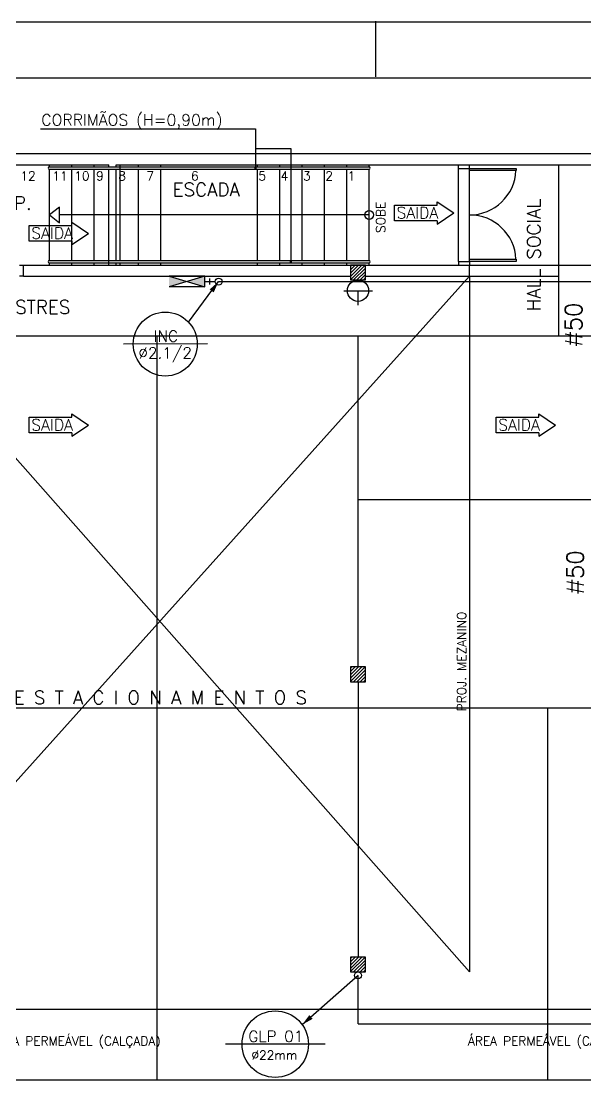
# Model space of a CAD drawing. Header units: millimetres. Extents: x 23536 to 47095, y 9984 to 20154.
# Drawn here: x 23549.89 to 23557.49, y 10065.37 to 10079.6 of the extents above; entities that cross this region are included whole.
import ezdxf
from ezdxf.enums import TextEntityAlignment as Align

# ---------------------------------------------------------------- set-up
doc = ezdxf.new("R2010")
doc.units = ezdxf.units.MM
doc.header["$LTSCALE"] = 30
doc.header["$MEASUREMENT"] = 0
for name, pattern in [('DIVIDE2', [0.625, 0.25, -0.125, 0, -0.125, 0, -0.125]), ('HIDDEN', [0.375, 0.25, -0.125]), ('HIDDEN2', [0.1875, 0.125, -0.0625])]:
    doc.linetypes.add(name, pattern=pattern)
doc.layers.get('0').update_dxf_attribs({"linetype": 'CONTINUOUS'})
for name, color, linetype in [('BITOLA', 7, 'CONTINUOUS'), ('CERC02', 3, 'CONTINUOUS'), ('CONEXAO_AG_FRIA', 3, 'CONTINUOUS'), ('CONEXAO_INCENDIO', 3, 'CONTINUOUS'), ('DESNIVEL', 7, 'CONTINUOUS'), ('EXTINTOR', 10, 'CONTINUOUS'), ('INDICAÇÃO', 9, 'CONTINUOUS'), ('LAYER03', 3, 'CONTINUOUS'), ('LAYER8', 1, 'CONTINUOUS'), ('PROJECAO', 6, 'HIDDEN2'), ('projeto', 8, 'CONTINUOUS'), ('TEXTINST', 3, 'CONTINUOUS'), ('TUBINC', 2, 'DIVIDE2')]:
    doc.layers.add(name, color=color, linetype=linetype)
doc.styles.add('60-125', font='ROMANS.shx', dxfattribs={"height": 0.187})
doc.styles.add('ROMANS', font='romans.shx', dxfattribs={"height": 0.14})

# ---------------------------------------------------------------- blocks, each defined once
blk = doc.blocks.new('A$C0E670873')
at = {"layer": 'EXTINTOR'}
for p, q in [((-0.309, -0.754), (-0.309, -0.369)), ((-0.116, -0.561), (-0.309, -0.561))]:
    blk.add_line(p, q, dxfattribs=at)
blk.add_circle((-0.309, -0.562), 0.143, dxfattribs=at)
blk = doc.blocks.new('bitol')
for p, q in [((3.08, 6.89), (10.37, 6.89)), ((5.27, 10), (3.33, -0.04)), ((9.37, 10), (7.44, -0.04)), ((2.25, 3.18), (9.54, 3.18))]:
    blk.add_line(p, q)
at = {"style": 'ROMANS'}
blk.add_attdef('BS', (10.82, -0.01), '', height=10, dxfattribs=at)

msp = doc.modelspace()

# ---------------------------------------------------------------- linework, layer by layer
at = {"layer": 'CERC02'}
for p, q in [((23601.987, 10079.586), (23540.787, 10079.586)), ((23554.662, 10078.851), (23554.662, 10079.601))]:
    msp.add_line(p, q, dxfattribs=at)
at = {"layer": 'CONEXAO_INCENDIO'}
for p, q in [((23552.146, 10075.555), (23552.549, 10076.101)), ((23552.433, 10076.06), (23552.433, 10076.14)), ((23552.4, 10075.262), (23551.27, 10075.261)), ((23554.424, 10066.775), (23553.673, 10066.113)), ((23553.981, 10065.851), (23552.64, 10065.851))]:
    msp.add_line(p, q, dxfattribs=at)
for centre, radius in [((23552.549, 10076.1), 0.0464), ((23551.832, 10075.261), 0.43), ((23554.424, 10066.775), 0.0464), ((23553.311, 10065.851), 0.447)]:
    msp.add_circle(centre, radius, dxfattribs=at)
for points in [[(23552.549, 10076.101), (23552.429, 10075.995), (23552.483, 10075.955)], [(23553.673, 10066.113), (23553.813, 10066.191), (23553.769, 10066.241)]]:
    msp.add_solid(points, dxfattribs=at)
at = {"layer": 'DESNIVEL'}
for p, q in [((23550.156, 10078.154), (23553.045, 10078.154)), ((23553.045, 10078.154), (23553.045, 10077.627))]:
    msp.add_line(p, q, dxfattribs=at)
msp.add_lwpolyline([(23553.045, 10077.89), (23553.52, 10077.89), (23553.52, 10076.368)], dxfattribs=at)
for centre in [(23553.045, 10077.627), (23553.52, 10076.368)]:
    msp.add_circle(centre, 0.00606, dxfattribs=at)
at = {"layer": 'INDICAÇÃO', "color": 2}
for p, q in [((23554.915, 10077.128), (23555.488, 10077.128)), ((23554.915, 10076.919), (23554.915, 10077.128)), ((23555.488, 10077.173), (23555.713, 10077.023)), ((23555.488, 10077.128), (23555.488, 10077.173)), ((23555.488, 10076.874), (23555.713, 10077.023)), ((23550.003, 10076.854), (23550.576, 10076.854)), ((23550.003, 10076.644), (23550.003, 10076.854)), ((23550.576, 10076.899), (23550.8, 10076.749)), ((23550.576, 10076.854), (23550.576, 10076.899)), ((23555.488, 10076.919), (23554.915, 10076.919)), ((23555.488, 10076.919), (23555.488, 10076.874)), ((23550.576, 10076.599), (23550.8, 10076.749)), ((23550.576, 10076.644), (23550.003, 10076.644)), ((23550.576, 10076.644), (23550.576, 10076.599)), ((23550.003, 10074.277), (23550.576, 10074.277)), ((23550.003, 10074.067), (23550.003, 10074.277)), ((23550.576, 10074.322), (23550.8, 10074.172)), ((23550.576, 10074.277), (23550.576, 10074.322)), ((23556.283, 10074.277), (23556.855, 10074.277)), ((23556.283, 10074.067), (23556.283, 10074.277)), ((23556.855, 10074.322), (23557.08, 10074.172)), ((23556.855, 10074.277), (23556.855, 10074.322)), ((23550.576, 10074.022), (23550.8, 10074.172)), ((23556.855, 10074.022), (23557.08, 10074.172)), ((23550.576, 10074.067), (23550.003, 10074.067)), ((23550.576, 10074.067), (23550.576, 10074.022)), ((23556.855, 10074.067), (23556.283, 10074.067)), ((23556.855, 10074.067), (23556.855, 10074.022))]:
    msp.add_line(p, q, dxfattribs=at)
at = {"layer": 'LAYER03'}
for p, q in [((23552.364, 10076.172), (23551.884, 10076.029)), ((23551.884, 10076.172), (23552.364, 10076.029)), ((23552.364, 10076.172), (23551.884, 10076.172)), ((23552.364, 10076.029), (23552.364, 10076.172)), ((23552.364, 10076.029), (23551.884, 10076.029))]:
    msp.add_line(p, q, dxfattribs=at)
for points in [[(23551.884, 10076.172), (23551.884, 10076.029), (23552.124, 10076.1)], [(23552.364, 10076.029), (23552.364, 10076.172), (23552.124, 10076.1)]]:
    msp.add_solid(points, dxfattribs=at)
at = {"layer": 'LAYER8'}
for p in [(23601.237, 10078.836), (23565.046, 10078.836)]:
    msp.add_line(p, (23541.537, 10078.836), dxfattribs=at)
at = {"layer": 'PROJECAO', "color": 3, "linetype": 'HIDDEN'}
for q in [(23554.424, 10066.775), (23561.016, 10066.125)]:
    msp.add_line((23554.424, 10066.125), q, dxfattribs=at)
at = {"layer": 'projeto'}
for p, q in [((23542.224, 10077.822), (23562.724, 10077.822)), ((23549.074, 10077.672), (23551.074, 10077.672)), ((23550.274, 10077.642), (23550.274, 10077.672)), ((23550.274, 10077.642), (23550.274, 10077.672)), ((23550.574, 10077.642), (23550.574, 10077.672)), ((23550.574, 10077.642), (23550.574, 10077.672)), ((23550.574, 10077.642), (23550.574, 10077.672)), ((23550.874, 10077.642), (23550.874, 10077.672)), ((23550.874, 10077.642), (23550.874, 10077.672)), ((23551.074, 10077.642), (23551.074, 10077.672)), ((23551.174, 10077.642), (23551.174, 10077.672)), ((23551.174, 10077.672), (23551.224, 10077.672)), ((23551.224, 10077.672), (23562.074, 10077.672)), ((23551.224, 10076.382), (23551.224, 10077.672)), ((23551.474, 10077.642), (23551.474, 10077.672)), ((23551.474, 10077.642), (23551.474, 10077.672)), ((23551.774, 10077.642), (23551.774, 10077.672)), ((23551.774, 10077.642), (23551.774, 10077.672)), ((23553.074, 10077.642), (23553.074, 10077.672)), ((23553.374, 10077.642), (23553.374, 10077.672)), ((23553.374, 10077.642), (23553.374, 10077.672)), ((23553.674, 10077.642), (23553.674, 10077.672)), ((23553.674, 10077.642), (23553.674, 10077.672)), ((23553.674, 10077.642), (23553.674, 10077.672)), ((23553.674, 10077.642), (23553.674, 10077.672)), ((23553.974, 10077.642), (23553.974, 10077.672)), ((23553.974, 10077.642), (23553.974, 10077.672)), ((23553.974, 10077.642), (23553.974, 10077.672)), ((23553.974, 10077.642), (23553.974, 10077.672)), ((23554.274, 10077.642), (23554.274, 10077.672)), ((23554.274, 10077.642), (23554.274, 10077.672)), ((23554.274, 10077.642), (23554.274, 10077.672)), ((23554.274, 10077.642), (23554.274, 10077.672)), ((23555.774, 10077.622), (23555.774, 10077.672)), ((23555.924, 10077.622), (23555.924, 10077.672)), ((23557.124, 10075.372), (23557.124, 10077.672)), ((23557.124, 10076.172), (23557.124, 10077.672)), ((23550.274, 10076.382), (23550.274, 10077.612)), ((23550.574, 10076.382), (23550.574, 10077.612)), ((23550.874, 10076.382), (23550.874, 10077.612)), ((23551.074, 10076.322), (23551.074, 10077.612)), ((23551.174, 10076.382), (23551.174, 10077.612)), ((23551.474, 10076.382), (23551.474, 10077.612)), ((23551.774, 10076.382), (23551.774, 10077.612)), ((23553.074, 10076.382), (23553.074, 10077.612)), ((23553.374, 10076.382), (23553.374, 10077.612)), ((23553.674, 10076.382), (23553.674, 10077.612)), ((23553.674, 10076.382), (23553.674, 10077.612)), ((23553.974, 10076.382), (23553.974, 10077.612)), ((23553.974, 10076.382), (23553.974, 10077.612)), ((23554.274, 10076.382), (23554.274, 10077.612)), ((23554.274, 10076.382), (23554.274, 10077.612)), ((23554.574, 10076.382), (23554.574, 10077.612)), ((23555.774, 10076.372), (23555.774, 10077.622)), ((23555.774, 10077.622), (23555.924, 10077.622)), ((23555.774, 10077.592), (23555.774, 10077.622)), ((23555.924, 10076.372), (23555.924, 10077.622)), ((23555.924, 10077.622), (23556.549, 10077.622)), ((23556.549, 10077.592), (23555.924, 10077.592)), ((23556.549, 10077.622), (23556.549, 10077.592)), ((23550.408, 10077.102), (23550.274, 10076.997)), ((23550.408, 10076.891), (23550.408, 10077.102)), ((23550.274, 10076.997), (23550.408, 10076.891)), ((23551.924, 10076.997), (23550.408, 10076.997)), ((23554.574, 10076.997), (23551.924, 10076.997)), ((23555.774, 10076.372), (23555.774, 10076.402)), ((23555.924, 10076.402), (23556.549, 10076.402)), ((23556.549, 10076.402), (23556.549, 10076.372)), ((23555.924, 10066.822), (23547.524, 10076.322)), ((23549.874, 10076.322), (23549.924, 10076.322)), ((23549.924, 10076.322), (23551.249, 10076.322)), ((23549.924, 10076.322), (23551.074, 10076.322)), ((23549.924, 10076.172), (23549.924, 10076.322)), ((23550.274, 10076.322), (23550.274, 10076.352)), ((23550.274, 10076.322), (23551.074, 10076.322)), ((23550.574, 10076.322), (23550.574, 10076.352)), ((23550.874, 10076.322), (23550.874, 10076.352)), ((23551.174, 10076.322), (23551.174, 10076.352)), ((23551.224, 10076.322), (23551.224, 10076.352)), ((23551.224, 10076.322), (23554.324, 10076.322)), ((23551.224, 10076.322), (23554.324, 10076.322)), ((23551.249, 10076.322), (23562.174, 10076.322)), ((23551.474, 10076.322), (23551.474, 10076.352)), ((23551.774, 10076.322), (23551.774, 10076.352)), ((23553.074, 10076.322), (23553.074, 10076.352)), ((23553.374, 10076.322), (23553.374, 10076.352)), ((23553.674, 10076.322), (23553.674, 10076.352)), ((23553.674, 10076.322), (23553.674, 10076.352)), ((23553.974, 10076.322), (23553.974, 10076.352)), ((23553.974, 10076.322), (23553.974, 10076.352)), ((23554.274, 10076.322), (23554.274, 10076.352)), ((23554.274, 10076.322), (23554.274, 10076.352)), ((23554.524, 10076.322), (23554.324, 10076.322)), ((23554.324, 10076.322), (23554.324, 10076.122)), ((23554.324, 10076.303), (23554.343, 10076.322)), ((23554.324, 10076.259), (23554.387, 10076.322)), ((23554.324, 10076.215), (23554.431, 10076.322)), ((23554.324, 10076.17), (23554.475, 10076.322)), ((23554.324, 10076.126), (23554.52, 10076.322)), ((23554.364, 10076.122), (23554.524, 10076.282)), ((23554.408, 10076.122), (23554.524, 10076.238)), ((23554.424, 10076.322), (23555.924, 10076.322)), ((23554.524, 10076.322), (23554.574, 10076.322)), ((23554.524, 10076.122), (23554.524, 10076.322)), ((23554.574, 10076.322), (23554.574, 10076.352)), ((23554.574, 10076.322), (23554.574, 10076.352)), ((23555.774, 10076.372), (23555.924, 10076.372)), ((23555.774, 10076.372), (23555.774, 10076.322)), ((23555.924, 10076.372), (23555.924, 10076.322)), ((23556.549, 10076.372), (23555.924, 10076.372)), ((23555.924, 10076.172), (23555.924, 10076.322)), ((23555.924, 10076.172), (23547.524, 10066.822)), ((23549.924, 10076.172), (23549.874, 10076.172)), ((23549.924, 10076.172), (23554.324, 10076.172)), ((23554.324, 10076.122), (23554.524, 10076.122)), ((23554.452, 10076.122), (23554.524, 10076.194)), ((23554.496, 10076.122), (23554.524, 10076.149)), ((23554.524, 10076.172), (23555.924, 10076.172)), ((23555.924, 10076.172), (23555.924, 10066.822)), ((23555.924, 10076.172), (23557.124, 10076.172)), ((23543.724, 10075.372), (23559.524, 10075.372)), ((23551.724, 10065.372), (23551.724, 10075.372)), ((23554.424, 10070.922), (23554.424, 10075.372)), ((23554.424, 10073.172), (23559.524, 10073.172)), ((23554.524, 10070.922), (23554.324, 10070.922)), ((23554.324, 10070.922), (23554.324, 10070.722)), ((23554.324, 10070.903), (23554.343, 10070.922)), ((23554.324, 10070.859), (23554.387, 10070.922)), ((23554.324, 10070.815), (23554.431, 10070.922)), ((23554.324, 10070.77), (23554.475, 10070.922)), ((23554.324, 10070.726), (23554.52, 10070.922)), ((23554.364, 10070.722), (23554.524, 10070.882)), ((23554.408, 10070.722), (23554.524, 10070.838)), ((23554.524, 10070.722), (23554.524, 10070.922)), ((23554.324, 10070.722), (23554.524, 10070.722)), ((23554.424, 10070.722), (23554.424, 10067.022)), ((23554.452, 10070.722), (23554.524, 10070.794)), ((23554.496, 10070.722), (23554.524, 10070.749)), ((23543.724, 10070.372), (23559.524, 10070.372)), ((23556.974, 10070.372), (23556.974, 10065.372)), ((23554.524, 10067.022), (23554.324, 10067.022)), ((23554.324, 10067.022), (23554.324, 10066.822)), ((23554.324, 10067.003), (23554.343, 10067.022)), ((23554.324, 10066.959), (23554.387, 10067.022)), ((23554.324, 10066.915), (23554.431, 10067.022)), ((23554.324, 10066.87), (23554.475, 10067.022)), ((23554.324, 10066.826), (23554.52, 10067.022)), ((23554.524, 10066.822), (23554.524, 10067.022)), ((23554.364, 10066.822), (23554.524, 10066.982)), ((23554.408, 10066.822), (23554.524, 10066.938)), ((23554.452, 10066.822), (23554.524, 10066.894)), ((23554.496, 10066.822), (23554.524, 10066.849)), ((23554.324, 10066.822), (23554.524, 10066.822)), ((23547.924, 10066.322), (23559.524, 10066.322)), ((23543.724, 10065.372), (23559.524, 10065.372)), ((23549.174, 10065.372), (23554.274, 10065.372)), ((23554.574, 10065.372), (23559.474, 10065.372))]:
    msp.add_line(p, q, dxfattribs=at)
at = {"layer": 'projeto', "color": 3}
for p, q in [((23554.574, 10077.642), (23554.574, 10077.672)), ((23554.574, 10077.642), (23554.574, 10077.672)), ((23554.574, 10077.642), (23554.574, 10077.672)), ((23554.574, 10077.642), (23554.574, 10077.672)), ((23550.274, 10077.642), (23551.774, 10077.642)), ((23550.274, 10077.612), (23551.774, 10077.612)), ((23551.774, 10077.642), (23554.574, 10077.642)), ((23551.774, 10077.612), (23554.574, 10077.612)), ((23550.274, 10076.382), (23551.774, 10076.382)), ((23551.774, 10076.382), (23554.574, 10076.382)), ((23550.274, 10076.352), (23551.774, 10076.352)), ((23551.774, 10076.352), (23554.574, 10076.352))]:
    msp.add_line(p, q, dxfattribs=at)
at = {"layer": 'projeto'}
msp.add_circle((23554.574, 10076.997), 0.0601, dxfattribs=at)
at = {"layer": 'projeto', "color": 3}
for centre, start, end in [((23550.274, 10077.627), 90, 270), ((23554.574, 10077.627), 270, 90), ((23550.274, 10076.367), 90, 270), ((23554.574, 10076.367), 270, 90)]:
    msp.add_arc(centre, 0.015, start, end, dxfattribs=at)
at = {"layer": 'projeto'}
for centre, start, end in [((23555.924, 10077.622), 270, 357.2487), ((23555.924, 10076.372), 2.7513, 90)]:
    msp.add_arc(centre, 0.625, start, end, dxfattribs=at)
at = {"layer": 'TUBINC'}
for p, q in [((23552.364, 10076.1), (23552.502, 10076.1)), ((23552.549, 10076.1), (23563.885, 10076.1))]:
    msp.add_line(p, q, dxfattribs=at)

# ---------------------------------------------------------------- block references
at = {"layer": 'BITOLA', "xscale": 0.02268000000185566, "yscale": 0.02268000000185566, "zscale": 0.02268000000003667, "rotation": 90}
for p in [(23557.436, 10075.185), (23557.458, 10071.856)]:
    msp.add_blockref('bitol', p, dxfattribs=at).add_auto_attribs({'BS': '50'})
at = {"layer": 'CONEXAO_AG_FRIA', "rotation": 270}
msp.add_blockref('A$C0E670873', (23554.986, 10075.669), dxfattribs=at)

# ---------------------------------------------------------------- texts
at = {"layer": 'CONEXAO_INCENDIO', "style": 'ROMANS'}
for s, height, p in [('INC', 0.15, (23551.84, 10075.291)), ('%%C2.1/2', 0.15, (23551.831, 10075.066)), ('GLP 01', 0.15, (23553.319, 10065.881)), ('%%C22mm', 0.12, (23553.299, 10065.644))]:
    msp.add_text(s, height=height, dxfattribs=at).set_placement(p, align=Align.CENTER)
at = {"layer": 'projeto', "style": 'ROMANS'}
for s, height, p in [('12', 0.12, (23549.884, 10077.581)), ('11', 0.12, (23550.314, 10077.581)), ('10', 0.12, (23550.608, 10077.581)), ('9', 0.12, (23550.902, 10077.581)), ('8', 0.12, (23551.2, 10077.581)), ('7', 0.12, (23551.578, 10077.581)), ('6', 0.12, (23552.178, 10077.581)), ('5', 0.12, (23553.084, 10077.581)), ('4', 0.12, (23553.384, 10077.581)), ('3', 0.12, (23553.684, 10077.581)), ('2', 0.12, (23553.984, 10077.581)), ('1', 0.12, (23554.284, 10077.581)), ('ESCADA', 0.18, (23551.932, 10077.427)), ('DEP.', 0.18, (23549.488, 10077.246)), ('CIRC. PEDESTRES', 0.18, (23548.449, 10075.849)), ('E S T A C I O N A M E N T O S', 0.18, (23549.795, 10070.601)), ('ÁREA PERMEÁVEL (CALÇADA)', 0.12, (23549.476, 10065.954)), ('ÁREA PERMEÁVEL (CALÇADA)', 0.12, (23555.902, 10065.954))]:
    msp.add_text(s, height=height, dxfattribs=at).set_placement(p, align=Align.TOP_LEFT)
for s, height, p in [('SOBE', 0.12, (23554.669, 10076.753)), ('HALL SOCIAL', 0.18, (23556.698, 10075.703)), ('PROJ. MEZANINO', 0.12, (23555.757, 10070.323))]:
    msp.add_text(s, height=height, rotation=90, dxfattribs=at).set_placement(p, align=Align.TOP_LEFT)
at = {"layer": 'TEXTINST', "style": '60-125'}
for s, height, p in [('CORRIMÃOS (H=0,90m)', 0.15408, (23550.165, 10078.197)), ('SAIDA', 0.1541, (23554.942, 10076.949)), ('SAIDA', 0.1541, (23550.03, 10076.675)), ('SAIDA', 0.1541, (23550.03, 10074.098)), ('SAIDA', 0.1541, (23556.309, 10074.098))]:
    msp.add_text(s, height=height, dxfattribs=at).set_placement(p)

doc.saveas('drawing.dxf')
